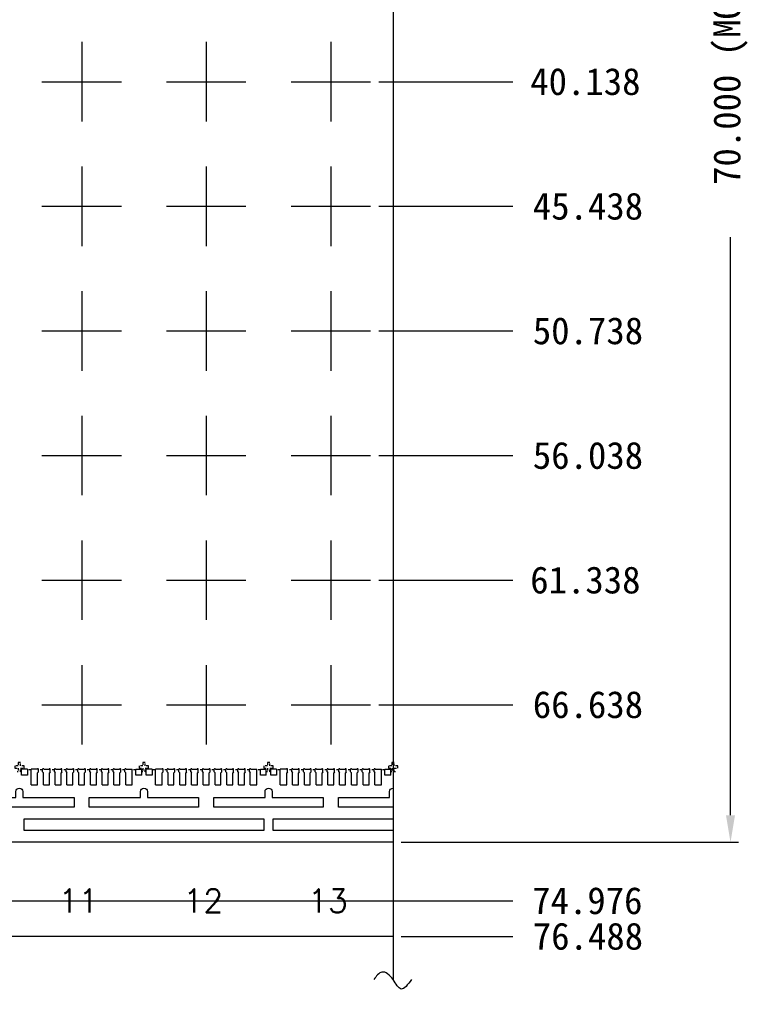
# Model space of a CAD drawing. Extents: x -197 to -81, y -157 to -2.
# Drawn here: x -112.72 to -81.73, y -93.83 to -52.57 of the extents above; entities that cross this region are included whole.
import ezdxf

# ---------------------------------------------------------------- set-up
doc = ezdxf.new("R2010")
doc.units = 0
doc.header["$LTSCALE"] = 5
doc.header["$MEASUREMENT"] = 0
for name, pattern in [('0', [0]), ('CENTER', [2, 1.25, -0.25, 0.25, -0.25]), ('HIDDEN', [0.375, 0.25, -0.125])]:
    doc.linetypes.add(name, pattern=pattern)
for name, color, linetype in [('1', 7, 'CONTINUOUS'), ('1D', 4, 'CONTINUOUS'), ('标注', 4, '0')]:
    doc.layers.add(name, color=color, linetype=linetype)
doc.layers.add('center', color=1, linetype='CONTINUOUS', lineweight=18)
doc.styles.add('宋体', font='SimSun.ttf')

msp = doc.modelspace()

# ---------------------------------------------------------------- linework, layer by layer
at = {"layer": '1', "lineweight": 5}
for p, q in [((-112.6204, -84.7137, -0.0291), (-112.6204, -84.4637, -0.0291)), ((-112.3704, -84.4637, -0.0291), (-112.6204, -84.4637, -0.0291)), ((-112.2204, -85.1187, -0.0291), (-112.2204, -84.4637, -0.0291)), ((-111.9554, -84.4637, -0.0291), (-112.2204, -84.4637, -0.0291)), ((-111.9054, -84.5687, -0.0291), (-111.9404, -84.6187, -0.0291)), ((-111.9054, -84.5687, -0.0291), (-111.9054, -84.4637, -0.0291)), ((-111.7254, -84.5687, -0.0291), (-111.7254, -84.4637, -0.0291)), ((-111.7254, -84.5687, -0.0291), (-111.6904, -84.6187, -0.0291)), ((-111.6754, -84.4637, -0.0291), (-111.4554, -84.4637, -0.0291)), ((-111.4054, -84.5687, -0.0291), (-111.4404, -84.6187, -0.0291)), ((-111.4054, -84.5687, -0.0291), (-111.4054, -84.4637, -0.0291)), ((-111.2254, -84.5687, -0.0291), (-111.2254, -84.4637, -0.0291)), ((-111.2254, -84.5687, -0.0291), (-111.1904, -84.6187, -0.0291)), ((-111.1754, -84.4637, -0.0291), (-110.9554, -84.4637, -0.0291)), ((-110.9054, -84.5687, -0.0291), (-110.9404, -84.6187, -0.0291)), ((-110.9054, -84.5687, -0.0291), (-110.9054, -84.4637, -0.0291)), ((-110.7254, -84.5687, -0.0291), (-110.7254, -84.4637, -0.0291)), ((-110.7254, -84.5687, -0.0291), (-110.6904, -84.6187, -0.0291)), ((-110.6754, -84.4637, -0.0291), (-110.4554, -84.4637, -0.0291)), ((-110.4054, -84.5687, -0.0291), (-110.4404, -84.6187, -0.0291)), ((-110.4054, -84.5687, -0.0291), (-110.4054, -84.4637, -0.0291)), ((-110.2254, -84.5687, -0.0291), (-110.2254, -84.4637, -0.0291)), ((-110.2254, -84.5687, -0.0291), (-110.1904, -84.6187, -0.0291)), ((-110.1754, -84.4637, -0.0291), (-109.9554, -84.4637, -0.0291)), ((-109.9054, -84.5687, -0.0291), (-109.9404, -84.6187, -0.0291)), ((-109.9054, -84.5687, -0.0291), (-109.9054, -84.4637, -0.0291)), ((-109.7254, -84.5687, -0.0291), (-109.7254, -84.4637, -0.0291)), ((-109.7254, -84.5687, -0.0291), (-109.6904, -84.6187, -0.0291)), ((-109.6754, -84.4637, -0.0291), (-109.4554, -84.4637, -0.0291)), ((-109.4054, -84.5687, -0.0291), (-109.4404, -84.6187, -0.0291)), ((-109.4054, -84.5687, -0.0291), (-109.4054, -84.4637, -0.0291)), ((-109.2254, -84.5687, -0.0291), (-109.2254, -84.4637, -0.0291)), ((-109.2254, -84.5687, -0.0291), (-109.1904, -84.6187, -0.0291)), ((-109.1754, -84.4637, -0.0291), (-108.9554, -84.4637, -0.0291)), ((-108.9054, -84.5687, -0.0291), (-108.9404, -84.6187, -0.0291)), ((-108.9054, -84.5687, -0.0291), (-108.9054, -84.4637, -0.0291)), ((-108.7254, -84.5687, -0.0291), (-108.7254, -84.4637, -0.0291)), ((-108.7254, -84.5687, -0.0291), (-108.6904, -84.6187, -0.0291)), ((-108.6754, -84.4637, -0.0291), (-108.4554, -84.4637, -0.0291)), ((-108.4054, -84.5687, -0.0291), (-108.4404, -84.6187, -0.0291)), ((-108.4054, -84.5687, -0.0291), (-108.4054, -84.4637, -0.0291)), ((-108.2254, -84.5687, -0.0291), (-108.2254, -84.4637, -0.0291)), ((-108.2254, -84.5687, -0.0291), (-108.1904, -84.6187, -0.0291)), ((-108.1754, -84.4637, -0.0291), (-107.9104, -84.4637, -0.0291)), ((-107.9104, -85.1187, -0.0291), (-107.9104, -84.4637, -0.0291)), ((-107.7604, -84.4637, -0.0291), (-107.5104, -84.4637, -0.0291)), ((-107.5104, -84.7137, -0.0291), (-107.5104, -84.4637, -0.0291)), ((-107.3204, -84.7137, -0.0291), (-107.3204, -84.4637, -0.0291)), ((-107.0704, -84.4637, -0.0291), (-107.3204, -84.4637, -0.0291)), ((-106.9204, -85.1187, -0.0291), (-106.9204, -84.4637, -0.0291)), ((-106.6554, -84.4637, -0.0291), (-106.9204, -84.4637, -0.0291)), ((-106.6054, -84.5687, -0.0291), (-106.6404, -84.6187, -0.0291)), ((-106.6054, -84.5687, -0.0291), (-106.6054, -84.4637, -0.0291)), ((-106.4254, -84.5687, -0.0291), (-106.4254, -84.4637, -0.0291)), ((-106.4254, -84.5687, -0.0291), (-106.3904, -84.6187, -0.0291)), ((-106.3754, -84.4637, -0.0291), (-106.1554, -84.4637, -0.0291)), ((-106.1054, -84.5687, -0.0291), (-106.1404, -84.6187, -0.0291)), ((-106.1054, -84.5687, -0.0291), (-106.1054, -84.4637, -0.0291)), ((-105.9254, -84.5687, -0.0291), (-105.9254, -84.4637, -0.0291)), ((-105.9254, -84.5687, -0.0291), (-105.8904, -84.6187, -0.0291)), ((-105.8754, -84.4637, -0.0291), (-105.6554, -84.4637, -0.0291)), ((-105.6054, -84.5687, -0.0291), (-105.6404, -84.6187, -0.0291)), ((-105.6054, -84.5687, -0.0291), (-105.6054, -84.4637, -0.0291)), ((-105.4254, -84.5687, -0.0291), (-105.4254, -84.4637, -0.0291)), ((-105.4254, -84.5687, -0.0291), (-105.3904, -84.6187, -0.0291)), ((-105.3754, -84.4637, -0.0291), (-105.1554, -84.4637, -0.0291)), ((-105.1054, -84.5687, -0.0291), (-105.1404, -84.6187, -0.0291)), ((-105.1054, -84.5687, -0.0291), (-105.1054, -84.4637, -0.0291)), ((-104.9254, -84.5687, -0.0291), (-104.9254, -84.4637, -0.0291)), ((-104.9254, -84.5687, -0.0291), (-104.8904, -84.6187, -0.0291)), ((-104.8754, -84.4637, -0.0291), (-104.6554, -84.4637, -0.0291)), ((-104.6054, -84.5687, -0.0291), (-104.6404, -84.6187, -0.0291)), ((-104.6054, -84.5687, -0.0291), (-104.6054, -84.4637, -0.0291)), ((-104.4254, -84.5687, -0.0291), (-104.4254, -84.4637, -0.0291)), ((-104.4254, -84.5687, -0.0291), (-104.3904, -84.6187, -0.0291)), ((-104.3754, -84.4637, -0.0291), (-104.1554, -84.4637, -0.0291)), ((-104.1054, -84.5687, -0.0291), (-104.1404, -84.6187, -0.0291)), ((-104.1054, -84.5687, -0.0291), (-104.1054, -84.4637, -0.0291)), ((-103.9254, -84.5687, -0.0291), (-103.9254, -84.4637, -0.0291)), ((-103.9254, -84.5687, -0.0291), (-103.8904, -84.6187, -0.0291)), ((-103.8754, -84.4637, -0.0291), (-103.6554, -84.4637, -0.0291)), ((-103.6054, -84.5687, -0.0291), (-103.6404, -84.6187, -0.0291)), ((-103.6054, -84.5687, -0.0291), (-103.6054, -84.4637, -0.0291)), ((-103.4254, -84.5687, -0.0291), (-103.4254, -84.4637, -0.0291)), ((-103.4254, -84.5687, -0.0291), (-103.3904, -84.6187, -0.0291)), ((-103.3754, -84.4637, -0.0291), (-103.1554, -84.4637, -0.0291)), ((-103.1054, -84.5687, -0.0291), (-103.1404, -84.6187, -0.0291)), ((-103.1054, -84.5687, -0.0291), (-103.1054, -84.4637, -0.0291)), ((-102.9254, -84.5687, -0.0291), (-102.9254, -84.4637, -0.0291)), ((-102.9254, -84.5687, -0.0291), (-102.8904, -84.6187, -0.0291)), ((-102.8754, -84.4637, -0.0291), (-102.6104, -84.4637, -0.0291)), ((-102.6104, -85.1187, -0.0291), (-102.6104, -84.4637, -0.0291)), ((-102.4604, -84.4637, -0.0291), (-102.2104, -84.4637, -0.0291)), ((-102.2104, -84.7137, -0.0291), (-102.2104, -84.4637, -0.0291)), ((-102.0204, -84.7137, -0.0291), (-102.0204, -84.4637, -0.0291)), ((-101.7704, -84.4637, -0.0291), (-102.0204, -84.4637, -0.0291)), ((-101.6204, -85.1187, -0.0291), (-101.6204, -84.4637, -0.0291)), ((-101.3554, -84.4637, -0.0291), (-101.6204, -84.4637, -0.0291)), ((-101.3054, -84.5687, -0.0291), (-101.3404, -84.6187, -0.0291)), ((-101.3054, -84.5687, -0.0291), (-101.3054, -84.4637, -0.0291)), ((-101.1254, -84.5687, -0.0291), (-101.1254, -84.4637, -0.0291)), ((-101.1254, -84.5687, -0.0291), (-101.0904, -84.6187, -0.0291)), ((-101.0754, -84.4637, -0.0291), (-100.8554, -84.4637, -0.0291)), ((-100.8054, -84.5687, -0.0291), (-100.8404, -84.6187, -0.0291)), ((-100.8054, -84.5687, -0.0291), (-100.8054, -84.4637, -0.0291)), ((-100.6254, -84.5687, -0.0291), (-100.6254, -84.4637, -0.0291)), ((-100.6254, -84.5687, -0.0291), (-100.5904, -84.6187, -0.0291)), ((-100.5754, -84.4637, -0.0291), (-100.3554, -84.4637, -0.0291)), ((-100.3054, -84.5687, -0.0291), (-100.3404, -84.6187, -0.0291)), ((-100.3054, -84.5687, -0.0291), (-100.3054, -84.4637, -0.0291)), ((-100.1254, -84.5687, -0.0291), (-100.1254, -84.4637, -0.0291)), ((-100.1254, -84.5687, -0.0291), (-100.0904, -84.6187, -0.0291)), ((-100.0754, -84.4637, -0.0291), (-99.8554, -84.4637, -0.0291)), ((-99.8054, -84.5687, -0.0291), (-99.8404, -84.6187, -0.0291)), ((-99.8054, -84.5687, -0.0291), (-99.8054, -84.4637, -0.0291)), ((-99.6254, -84.5687, -0.0291), (-99.6254, -84.4637, -0.0291)), ((-99.6254, -84.5687, -0.0291), (-99.5904, -84.6187, -0.0291)), ((-99.5754, -84.4637, -0.0291), (-99.3554, -84.4637, -0.0291)), ((-99.3054, -84.5687, -0.0291), (-99.3404, -84.6187, -0.0291)), ((-99.3054, -84.5687, -0.0291), (-99.3054, -84.4637, -0.0291)), ((-99.1254, -84.5687, -0.0291), (-99.1254, -84.4637, -0.0291)), ((-99.1254, -84.5687, -0.0291), (-99.0904, -84.6187, -0.0291)), ((-99.0754, -84.4637, -0.0291), (-98.8554, -84.4637, -0.0291)), ((-98.8054, -84.5687, -0.0291), (-98.8404, -84.6187, -0.0291)), ((-98.8054, -84.5687, -0.0291), (-98.8054, -84.4637, -0.0291)), ((-98.6254, -84.5687, -0.0291), (-98.6254, -84.4637, -0.0291)), ((-98.6254, -84.5687, -0.0291), (-98.5904, -84.6187, -0.0291)), ((-98.5754, -84.4637, -0.0291), (-98.3554, -84.4637, -0.0291)), ((-98.3054, -84.5687, -0.0291), (-98.3404, -84.6187, -0.0291)), ((-98.3054, -84.5687, -0.0291), (-98.3054, -84.4637, -0.0291)), ((-98.1254, -84.5687, -0.0291), (-98.1254, -84.4637, -0.0291)), ((-98.1254, -84.5687, -0.0291), (-98.0904, -84.6187, -0.0291)), ((-98.0754, -84.4637, -0.0291), (-97.8554, -84.4637, -0.0291)), ((-97.8054, -84.5687, -0.0291), (-97.8404, -84.6187, -0.0291)), ((-97.8054, -84.5687, -0.0291), (-97.8054, -84.4637, -0.0291)), ((-97.6254, -84.5687, -0.0291), (-97.6254, -84.4637, -0.0291)), ((-97.6254, -84.5687, -0.0291), (-97.5904, -84.6187, -0.0291)), ((-97.5754, -84.4637, -0.0291), (-97.3104, -84.4637, -0.0291)), ((-97.3104, -85.1187, -0.0291), (-97.3104, -84.4637, -0.0291)), ((-97.1604, -84.4637, -0.0291), (-96.9104, -84.4637, -0.0291)), ((-96.9104, -84.7137, -0.0291), (-96.9104, -84.4637, -0.0291))]:
    msp.add_line(p, q, dxfattribs=at)
at = {"layer": '1', "color": 7, "lineweight": 5}
for p, q in [((-111.9404, -85.1187, -0.0291), (-111.9404, -84.6187, -0.0291)), ((-111.6904, -85.1187, -0.0291), (-111.6904, -84.6187, -0.0291)), ((-111.4404, -85.1187, -0.0291), (-111.4404, -84.6187, -0.0291)), ((-111.1904, -85.1187, -0.0291), (-111.1904, -84.6187, -0.0291)), ((-110.9404, -85.1187, -0.0291), (-110.9404, -84.6187, -0.0291)), ((-110.6904, -85.1187, -0.0291), (-110.6904, -84.6187, -0.0291)), ((-110.4404, -85.1187, -0.0291), (-110.4404, -84.6187, -0.0291)), ((-110.1904, -85.1187, -0.0291), (-110.1904, -84.6187, -0.0291)), ((-109.9404, -85.1187, -0.0291), (-109.9404, -84.6187, -0.0291)), ((-109.6904, -85.1187, -0.0291), (-109.6904, -84.6187, -0.0291)), ((-109.4404, -85.1187, -0.0291), (-109.4404, -84.6187, -0.0291)), ((-109.1904, -85.1187, -0.0291), (-109.1904, -84.6187, -0.0291)), ((-108.9404, -85.1187, -0.0291), (-108.9404, -84.6187, -0.0291)), ((-108.6904, -85.1187, -0.0291), (-108.6904, -84.6187, -0.0291)), ((-108.4404, -85.1187, -0.0291), (-108.4404, -84.6187, -0.0291)), ((-108.1904, -85.1187, -0.0291), (-108.1904, -84.6187, -0.0291)), ((-106.6404, -85.1187, -0.0291), (-106.6404, -84.6187, -0.0291)), ((-106.3904, -85.1187, -0.0291), (-106.3904, -84.6187, -0.0291)), ((-106.1404, -85.1187, -0.0291), (-106.1404, -84.6187, -0.0291)), ((-105.8904, -85.1187, -0.0291), (-105.8904, -84.6187, -0.0291)), ((-105.6404, -85.1187, -0.0291), (-105.6404, -84.6187, -0.0291)), ((-105.3904, -85.1187, -0.0291), (-105.3904, -84.6187, -0.0291)), ((-105.1404, -85.1187, -0.0291), (-105.1404, -84.6187, -0.0291)), ((-104.8904, -85.1187, -0.0291), (-104.8904, -84.6187, -0.0291)), ((-104.6404, -85.1187, -0.0291), (-104.6404, -84.6187, -0.0291)), ((-104.3904, -85.1187, -0.0291), (-104.3904, -84.6187, -0.0291)), ((-104.1404, -85.1187, -0.0291), (-104.1404, -84.6187, -0.0291)), ((-103.8904, -85.1187, -0.0291), (-103.8904, -84.6187, -0.0291)), ((-103.6404, -85.1187, -0.0291), (-103.6404, -84.6187, -0.0291)), ((-103.3904, -85.1187, -0.0291), (-103.3904, -84.6187, -0.0291)), ((-103.1404, -85.1187, -0.0291), (-103.1404, -84.6187, -0.0291)), ((-102.8904, -85.1187, -0.0291), (-102.8904, -84.6187, -0.0291)), ((-101.3404, -85.1187, -0.0291), (-101.3404, -84.6187, -0.0291)), ((-101.0904, -85.1187, -0.0291), (-101.0904, -84.6187, -0.0291)), ((-100.8404, -85.1187, -0.0291), (-100.8404, -84.6187, -0.0291)), ((-100.5904, -85.1187, -0.0291), (-100.5904, -84.6187, -0.0291)), ((-100.3404, -85.1187, -0.0291), (-100.3404, -84.6187, -0.0291)), ((-100.0904, -85.1187, -0.0291), (-100.0904, -84.6187, -0.0291)), ((-99.8404, -85.1187, -0.0291), (-99.8404, -84.6187, -0.0291)), ((-99.5904, -85.1187, -0.0291), (-99.5904, -84.6187, -0.0291)), ((-99.3404, -85.1187, -0.0291), (-99.3404, -84.6187, -0.0291)), ((-99.0904, -85.1187, -0.0291), (-99.0904, -84.6187, -0.0291)), ((-98.8404, -85.1187, -0.0291), (-98.8404, -84.6187, -0.0291)), ((-98.5904, -85.1187, -0.0291), (-98.5904, -84.6187, -0.0291)), ((-98.3404, -85.1187, -0.0291), (-98.3404, -84.6187, -0.0291)), ((-98.0904, -85.1187, -0.0291), (-98.0904, -84.6187, -0.0291)), ((-97.8404, -85.1187, -0.0291), (-97.8404, -84.6187, -0.0291)), ((-97.5904, -85.1187, -0.0291), (-97.5904, -84.6187, -0.0291)), ((-112.2204, -85.1187, -0.0291), (-111.9404, -85.1187, -0.0291)), ((-111.6904, -85.1187, -0.0291), (-111.4404, -85.1187, -0.0291)), ((-111.1904, -85.1187, -0.0291), (-110.9404, -85.1187, -0.0291)), ((-110.6904, -85.1187, -0.0291), (-110.4404, -85.1187, -0.0291)), ((-110.1904, -85.1187, -0.0291), (-109.9404, -85.1187, -0.0291)), ((-109.6904, -85.1187, -0.0291), (-109.4404, -85.1187, -0.0291)), ((-109.1904, -85.1187, -0.0291), (-108.9404, -85.1187, -0.0291)), ((-108.6904, -85.1187, -0.0291), (-108.4404, -85.1187, -0.0291)), ((-108.1904, -85.1187, -0.0291), (-107.9104, -85.1187, -0.0291)), ((-106.9204, -85.1187, -0.0291), (-106.6404, -85.1187, -0.0291)), ((-106.3904, -85.1187, -0.0291), (-106.1404, -85.1187, -0.0291)), ((-105.8904, -85.1187, -0.0291), (-105.6404, -85.1187, -0.0291)), ((-105.3904, -85.1187, -0.0291), (-105.1404, -85.1187, -0.0291)), ((-104.8904, -85.1187, -0.0291), (-104.6404, -85.1187, -0.0291)), ((-104.3904, -85.1187, -0.0291), (-104.1404, -85.1187, -0.0291)), ((-103.8904, -85.1187, -0.0291), (-103.6404, -85.1187, -0.0291)), ((-103.3904, -85.1187, -0.0291), (-103.1404, -85.1187, -0.0291)), ((-102.8904, -85.1187, -0.0291), (-102.6104, -85.1187, -0.0291)), ((-101.6204, -85.1187, -0.0291), (-101.3404, -85.1187, -0.0291)), ((-101.0904, -85.1187, -0.0291), (-100.8404, -85.1187, -0.0291)), ((-100.5904, -85.1187, -0.0291), (-100.3404, -85.1187, -0.0291)), ((-100.0904, -85.1187, -0.0291), (-99.8404, -85.1187, -0.0291)), ((-99.5904, -85.1187, -0.0291), (-99.3404, -85.1187, -0.0291)), ((-99.0904, -85.1187, -0.0291), (-98.8404, -85.1187, -0.0291)), ((-98.5904, -85.1187, -0.0291), (-98.3404, -85.1187, -0.0291)), ((-98.0904, -85.1187, -0.0291), (-97.8404, -85.1187, -0.0291)), ((-97.5904, -85.1187, -0.0291), (-97.3104, -85.1187, -0.0291))]:
    msp.add_line(p, q, dxfattribs=at)
at = {"layer": '1', "color": 1, "lineweight": 5, "elevation": -0.0291}
msp.add_lwpolyline([(-96.8154, -91.5687), (-172.3154, -91.5687), (-173.3154, -90.5687), (-173.3154, -80.0687), (-172.7154, -80.0687, 0.4142136), (-172.3154, -79.6687), (-172.3154, -60.4687, 0.4142136), (-172.7154, -60.0687), (-173.3154, -60.0687), (-173.3154, -45.0687), (-172.7154, -45.0687, 0.4142136), (-172.3154, -44.6687), (-172.3154, -25.4687, 0.4142136), (-172.7154, -25.0687), (-173.3154, -25.0687), (-173.3154, -14.5687), (-172.3154, -13.5687), (-96.8154, -13.5687)], format="xyb", dxfattribs=at)
at = {"layer": '1', "lineweight": 5, "elevation": -0.0291}
for points in [[(-112.3704, -84.4637), (-112.3704, -84.7137), (-112.6204, -84.7137)], [(-107.5104, -84.7137), (-107.7604, -84.7137), (-107.7604, -84.4637)], [(-107.0704, -84.4637), (-107.0704, -84.7137), (-107.3204, -84.7137)], [(-102.2104, -84.7137), (-102.4604, -84.7137), (-102.4604, -84.4637)], [(-101.7704, -84.4637), (-101.7704, -84.7137), (-102.0204, -84.7137)], [(-96.9104, -84.7137), (-97.1604, -84.7137), (-97.1604, -84.4637)], [(-96.8154, -87.0687), (-101.9154, -87.0687), (-101.9154, -86.5687), (-96.8154, -86.5687)]]:
    msp.add_lwpolyline(points, dxfattribs=at)
for points in [[(-112.8654, -85.4137, -1), (-112.5654, -85.4137), (-112.5654, -85.6687), (-110.3904, -85.6687), (-110.3904, -86.0687), (-115.0404, -86.0687), (-115.0404, -85.6687), (-112.8654, -85.6687)], [(-107.5654, -85.4137, -1), (-107.2654, -85.4137), (-107.2654, -85.6687), (-105.0904, -85.6687), (-105.0904, -86.0687), (-109.7404, -86.0687), (-109.7404, -85.6687), (-107.5654, -85.6687)], [(-102.2654, -85.4137, -1), (-101.9654, -85.4137), (-101.9654, -85.6687), (-99.7904, -85.6687), (-99.7904, -86.0687), (-104.4404, -86.0687), (-104.4404, -85.6687), (-102.2654, -85.6687)]]:
    msp.add_lwpolyline(points, format="xyb", close=True, dxfattribs=at)
msp.add_lwpolyline([(-96.8154, -86.0687), (-99.1404, -86.0687), (-99.1404, -85.6687), (-96.9654, -85.6687), (-96.9654, -85.4137, -0.4142136), (-96.8154, -85.2637, -0.4142136)], format="xyb", dxfattribs=at)
msp.add_lwpolyline([(-112.5154, -86.5687), (-102.3154, -86.5687), (-102.3154, -87.0687), (-112.5154, -87.0687)], close=True, dxfattribs=at)
at = {"layer": '1', "lineweight": 5}
for centre in [(-111.9304, -84.4637, -0.0291), (-111.7004, -84.4637, -0.0291), (-111.4304, -84.4637, -0.0291), (-111.2004, -84.4637, -0.0291), (-110.9304, -84.4637, -0.0291), (-110.7004, -84.4637, -0.0291), (-110.4304, -84.4637, -0.0291), (-110.2004, -84.4637, -0.0291), (-109.9304, -84.4637, -0.0291), (-109.7004, -84.4637, -0.0291), (-109.4304, -84.4637, -0.0291), (-109.2004, -84.4637, -0.0291), (-108.9304, -84.4637, -0.0291), (-108.7004, -84.4637, -0.0291), (-108.4304, -84.4637, -0.0291), (-108.2004, -84.4637, -0.0291), (-106.6304, -84.4637, -0.0291), (-106.4004, -84.4637, -0.0291), (-106.1304, -84.4637, -0.0291), (-105.9004, -84.4637, -0.0291), (-105.6304, -84.4637, -0.0291), (-105.4004, -84.4637, -0.0291), (-105.1304, -84.4637, -0.0291), (-104.9004, -84.4637, -0.0291), (-104.6304, -84.4637, -0.0291), (-104.4004, -84.4637, -0.0291), (-104.1304, -84.4637, -0.0291), (-103.9004, -84.4637, -0.0291), (-103.6304, -84.4637, -0.0291), (-103.4004, -84.4637, -0.0291), (-103.1304, -84.4637, -0.0291), (-102.9004, -84.4637, -0.0291), (-101.3304, -84.4637, -0.0291), (-101.1004, -84.4637, -0.0291), (-100.8304, -84.4637, -0.0291), (-100.6004, -84.4637, -0.0291), (-100.3304, -84.4637, -0.0291), (-100.1004, -84.4637, -0.0291), (-99.8304, -84.4637, -0.0291), (-99.6004, -84.4637, -0.0291), (-99.3304, -84.4637, -0.0291), (-99.1004, -84.4637, -0.0291), (-98.8304, -84.4637, -0.0291), (-98.6004, -84.4637, -0.0291), (-98.3304, -84.4637, -0.0291), (-98.1004, -84.4637, -0.0291), (-97.8304, -84.4637, -0.0291), (-97.6004, -84.4637, -0.0291)]:
    msp.add_arc(centre, 0.025, 360, 180, dxfattribs=at)
at = {"layer": '1D', "color": 6, "lineweight": 5}
msp.add_line((-96.8154, -12.1615, -0.0291), (-96.8154, -93.4095, -0.0291), dxfattribs=at)
at = {"layer": '1D', "linetype": 'HIDDEN', "lineweight": 5, "ltscale": 0.02}
for p, q in [((-112.2204, -84.4887, -0.0291), (-112.3704, -84.4887, -0.0291)), ((-111.7254, -84.4887, -0.0291), (-111.9054, -84.4887, -0.0291)), ((-111.2254, -84.4887, -0.0291), (-111.4054, -84.4887, -0.0291)), ((-110.7254, -84.4887, -0.0291), (-110.9054, -84.4887, -0.0291)), ((-110.2254, -84.4887, -0.0291), (-110.4054, -84.4887, -0.0291)), ((-109.7254, -84.4887, -0.0291), (-109.9054, -84.4887, -0.0291)), ((-109.2254, -84.4887, -0.0291), (-109.4054, -84.4887, -0.0291)), ((-108.7254, -84.4887, -0.0291), (-108.9054, -84.4887, -0.0291)), ((-108.2254, -84.4887, -0.0291), (-108.4054, -84.4887, -0.0291)), ((-107.7604, -84.4887, -0.0291), (-107.9104, -84.4887, -0.0291)), ((-106.9204, -84.4887, -0.0291), (-107.0704, -84.4887, -0.0291)), ((-106.4254, -84.4887, -0.0291), (-106.6054, -84.4887, -0.0291)), ((-105.9254, -84.4887, -0.0291), (-106.1054, -84.4887, -0.0291)), ((-105.4254, -84.4887, -0.0291), (-105.6054, -84.4887, -0.0291)), ((-104.9254, -84.4887, -0.0291), (-105.1054, -84.4887, -0.0291)), ((-104.4254, -84.4887, -0.0291), (-104.6054, -84.4887, -0.0291)), ((-103.9254, -84.4887, -0.0291), (-104.1054, -84.4887, -0.0291)), ((-103.4254, -84.4887, -0.0291), (-103.6054, -84.4887, -0.0291)), ((-102.9254, -84.4887, -0.0291), (-103.1054, -84.4887, -0.0291)), ((-102.4604, -84.4887, -0.0291), (-102.6104, -84.4887, -0.0291)), ((-101.6204, -84.4887, -0.0291), (-101.7704, -84.4887, -0.0291)), ((-101.1254, -84.4887, -0.0291), (-101.3054, -84.4887, -0.0291)), ((-100.6254, -84.4887, -0.0291), (-100.8054, -84.4887, -0.0291)), ((-100.1254, -84.4887, -0.0291), (-100.3054, -84.4887, -0.0291)), ((-99.6254, -84.4887, -0.0291), (-99.8054, -84.4887, -0.0291)), ((-99.1254, -84.4887, -0.0291), (-99.3054, -84.4887, -0.0291)), ((-98.6254, -84.4887, -0.0291), (-98.8054, -84.4887, -0.0291)), ((-98.1254, -84.4887, -0.0291), (-98.3054, -84.4887, -0.0291)), ((-97.6254, -84.4887, -0.0291), (-97.8054, -84.4887, -0.0291)), ((-97.1604, -84.4887, -0.0291), (-97.3104, -84.4887, -0.0291))]:
    msp.add_line(p, q, dxfattribs=at)
at = {"layer": '1D', "color": 1, "lineweight": 5, "elevation": -0.0291}
msp.add_lwpolyline([(-96.8154, -87.5687), (-168.8154, -87.5687), (-168.8154, -17.5687), (-96.8154, -17.5687)], dxfattribs=at)
at = {"layer": '1D', "linetype": 'HIDDEN', "lineweight": 5, "ltscale": 0.02, "elevation": -0.0291}
for points in [[(-112.6204, -84.5687), (-112.6654, -84.5687), (-112.6654, -84.4187), (-112.5154, -84.4187), (-112.5154, -84.3187), (-112.6654, -84.3187), (-112.6654, -84.1687), (-112.7654, -84.1687), (-112.7654, -84.3187), (-112.9154, -84.3187), (-112.9154, -84.4187), (-112.7654, -84.4187), (-112.7654, -84.5687), (-112.8104, -84.5687)], [(-107.3204, -84.5687), (-107.3654, -84.5687), (-107.3654, -84.4187), (-107.2154, -84.4187), (-107.2154, -84.3187), (-107.3654, -84.3187), (-107.3654, -84.1687), (-107.4654, -84.1687), (-107.4654, -84.3187), (-107.6154, -84.3187), (-107.6154, -84.4187), (-107.4654, -84.4187), (-107.4654, -84.5687), (-107.5104, -84.5687)], [(-102.0204, -84.5687), (-102.0654, -84.5687), (-102.0654, -84.4187), (-101.9154, -84.4187), (-101.9154, -84.3187), (-102.0654, -84.3187), (-102.0654, -84.1687), (-102.1654, -84.1687), (-102.1654, -84.3187), (-102.3154, -84.3187), (-102.3154, -84.4187), (-102.1654, -84.4187), (-102.1654, -84.5687), (-102.2104, -84.5687)], [(-96.7204, -84.5687), (-96.7654, -84.5687), (-96.7654, -84.4187), (-96.6154, -84.4187), (-96.6154, -84.3187), (-96.7654, -84.3187), (-96.7654, -84.1687), (-96.8654, -84.1687), (-96.8654, -84.3187), (-97.0154, -84.3187), (-97.0154, -84.4187), (-96.8654, -84.4187), (-96.8654, -84.5687), (-96.9104, -84.5687)]]:
    msp.add_lwpolyline(points, dxfattribs=at)
at = {"layer": '1D', "lineweight": 5}
msp.add_open_spline([(-96.0368, -93.4095, -0.0291), (-96.1921, -93.6213, -0.0291), (-96.484, -94.0193, -0.0291), (-96.7919, -93.3606, -0.0291), (-97.2866, -92.9284, -0.0291), (-97.53, -93.2599, -0.0291), (-97.6398, -93.4095, -0.0291)], degree=3, knots=[0, 0, 0, 0, 0.5949743, 1.1181563, 1.6941284, 2.1681598, 2.1681598, 2.1681598, 2.1681598], dxfattribs=at)
at = {"layer": 'center', "color": 1, "linetype": 'CENTER', "lineweight": 5}
for p, q in [((-110.0654, -53.528, -0.0291), (-110.0654, -56.9095, -0.0291)), ((-104.7654, -53.528, -0.0291), (-104.7654, -56.9095, -0.0291)), ((-99.4654, -53.528, -0.0291), (-99.4654, -56.9095, -0.0291)), ((-111.7561, -55.2187, -0.0291), (-108.3746, -55.2187, -0.0291)), ((-106.4561, -55.2187, -0.0291), (-103.0746, -55.2187, -0.0291)), ((-101.1561, -55.2187, -0.0291), (-97.7746, -55.2187, -0.0291)), ((-110.0654, -58.828, -0.0291), (-110.0654, -62.2095, -0.0291)), ((-104.7654, -58.828, -0.0291), (-104.7654, -62.2095, -0.0291)), ((-99.4654, -58.828, -0.0291), (-99.4654, -62.2095, -0.0291)), ((-111.7561, -60.5187, -0.0291), (-108.3746, -60.5187, -0.0291)), ((-106.4561, -60.5187, -0.0291), (-103.0746, -60.5187, -0.0291)), ((-101.1561, -60.5187, -0.0291), (-97.7746, -60.5187, -0.0291)), ((-110.0654, -64.128, -0.0291), (-110.0654, -67.5095, -0.0291)), ((-104.7654, -64.128, -0.0291), (-104.7654, -67.5095, -0.0291)), ((-99.4654, -64.128, -0.0291), (-99.4654, -67.5095, -0.0291)), ((-111.7561, -65.8187, -0.0291), (-108.3746, -65.8187, -0.0291)), ((-106.4561, -65.8187, -0.0291), (-103.0746, -65.8187, -0.0291)), ((-101.1561, -65.8187, -0.0291), (-97.7746, -65.8187, -0.0291)), ((-110.0654, -69.428, -0.0291), (-110.0654, -72.8095, -0.0291)), ((-104.7654, -69.428, -0.0291), (-104.7654, -72.8095, -0.0291)), ((-99.4654, -69.428, -0.0291), (-99.4654, -72.8095, -0.0291)), ((-111.7561, -71.1187, -0.0291), (-108.3746, -71.1187, -0.0291)), ((-106.4561, -71.1187, -0.0291), (-103.0746, -71.1187, -0.0291)), ((-101.1561, -71.1187, -0.0291), (-97.7746, -71.1187, -0.0291)), ((-110.0654, -74.728, -0.0291), (-110.0654, -78.1095, -0.0291)), ((-104.7654, -74.728, -0.0291), (-104.7654, -78.1095, -0.0291)), ((-99.4654, -74.728, -0.0291), (-99.4654, -78.1095, -0.0291)), ((-111.7561, -76.4187, -0.0291), (-108.3746, -76.4187, -0.0291)), ((-106.4561, -76.4187, -0.0291), (-103.0746, -76.4187, -0.0291)), ((-101.1561, -76.4187, -0.0291), (-97.7746, -76.4187, -0.0291)), ((-110.0654, -80.028, -0.0291), (-110.0654, -83.4095, -0.0291)), ((-104.7654, -80.028, -0.0291), (-104.7654, -83.4095, -0.0291)), ((-99.4654, -80.028, -0.0291), (-99.4654, -83.4095, -0.0291)), ((-111.7561, -81.7187, -0.0291), (-108.3746, -81.7187, -0.0291)), ((-106.4561, -81.7187, -0.0291), (-103.0746, -81.7187, -0.0291)), ((-101.1561, -81.7187, -0.0291), (-97.7746, -81.7187, -0.0291))]:
    msp.add_line(p, q, dxfattribs=at)
at = {"layer": '标注', "lineweight": 5}
for p, q in [((-97.4296, -55.2187, -0.0291), (-91.7178, -55.2187, -0.0291)), ((-97.4296, -60.5187, -0.0291), (-91.7178, -60.5187, -0.0291)), ((-82.461, -86.4187, -0.0291), (-82.461, -61.8365, -0.0291)), ((-97.4296, -65.8187, -0.0291), (-91.7178, -65.8187, -0.0291)), ((-97.4296, -71.1187, -0.0291), (-91.7178, -71.1187, -0.0291)), ((-97.4296, -76.4187, -0.0291), (-91.7178, -76.4187, -0.0291)), ((-97.4296, -81.7187, -0.0291), (-91.7178, -81.7187, -0.0291)), ((-96.4704, -87.5687, -0.0291), (-82.116, -87.5687, -0.0291)), ((-135.7204, -90.0567, -0.0291), (-91.7178, -90.0567, -0.0291)), ((-96.4704, -91.5687, -0.0291), (-91.7178, -91.5687, -0.0291))]:
    msp.add_line(p, q, dxfattribs=at)
msp.add_solid([(-82.6527, -86.4187, -0.0291), (-82.2694, -86.4187, -0.0291), (-82.461, -87.5687, -0.0291)], dxfattribs=at)

# ---------------------------------------------------------------- texts
at = {"layer": 'center', "lineweight": 5, "char_height": 0.992064, "attachment_point": 5, "style": '宋体'}
for s, insert in [('{\\Fsimplex|c0;11}', (-110.1949, -90.0567, -0.0291)), ('{\\Fsimplex|c0;12}', (-104.8949, -90.0567, -0.0291)), ('{\\Fsimplex|c0;13}', (-99.5949, -90.0567, -0.0291))]:
    msp.add_mtext(s, dxfattribs=dict(at, insert=insert))
at = {"layer": '标注', "lineweight": 5, "insert": (-82.461, -52.5687, -0.0291), "char_height": 1.15, "attachment_point": 5, "rotation": 90, "style": '宋体'}
msp.add_mtext('70.000 (MOLD LINE)', dxfattribs=at)
at = {"layer": '标注', "lineweight": 5, "char_height": 1.15, "attachment_point": 5, "style": '宋体'}
for s, insert in [('\\A1;40.138', (-88.6347, -55.2187, -0.0291)), ('\\A1;45.438', (-88.5252, -60.5187, -0.0291)), ('\\A1;50.738', (-88.5252, -65.8187, -0.0291)), ('\\A1;56.038', (-88.5252, -71.1187, -0.0291)), ('\\A1;61.338', (-88.6347, -76.4187, -0.0291)), ('\\A1;66.638', (-88.5252, -81.7187, -0.0291)), ('\\A1;74.976', (-88.5526, -90.0567, -0.0291)), ('\\A1;76.488', (-88.5252, -91.5687, -0.0291))]:
    msp.add_mtext(s, dxfattribs=dict(at, insert=insert))

doc.saveas('drawing.dxf')
